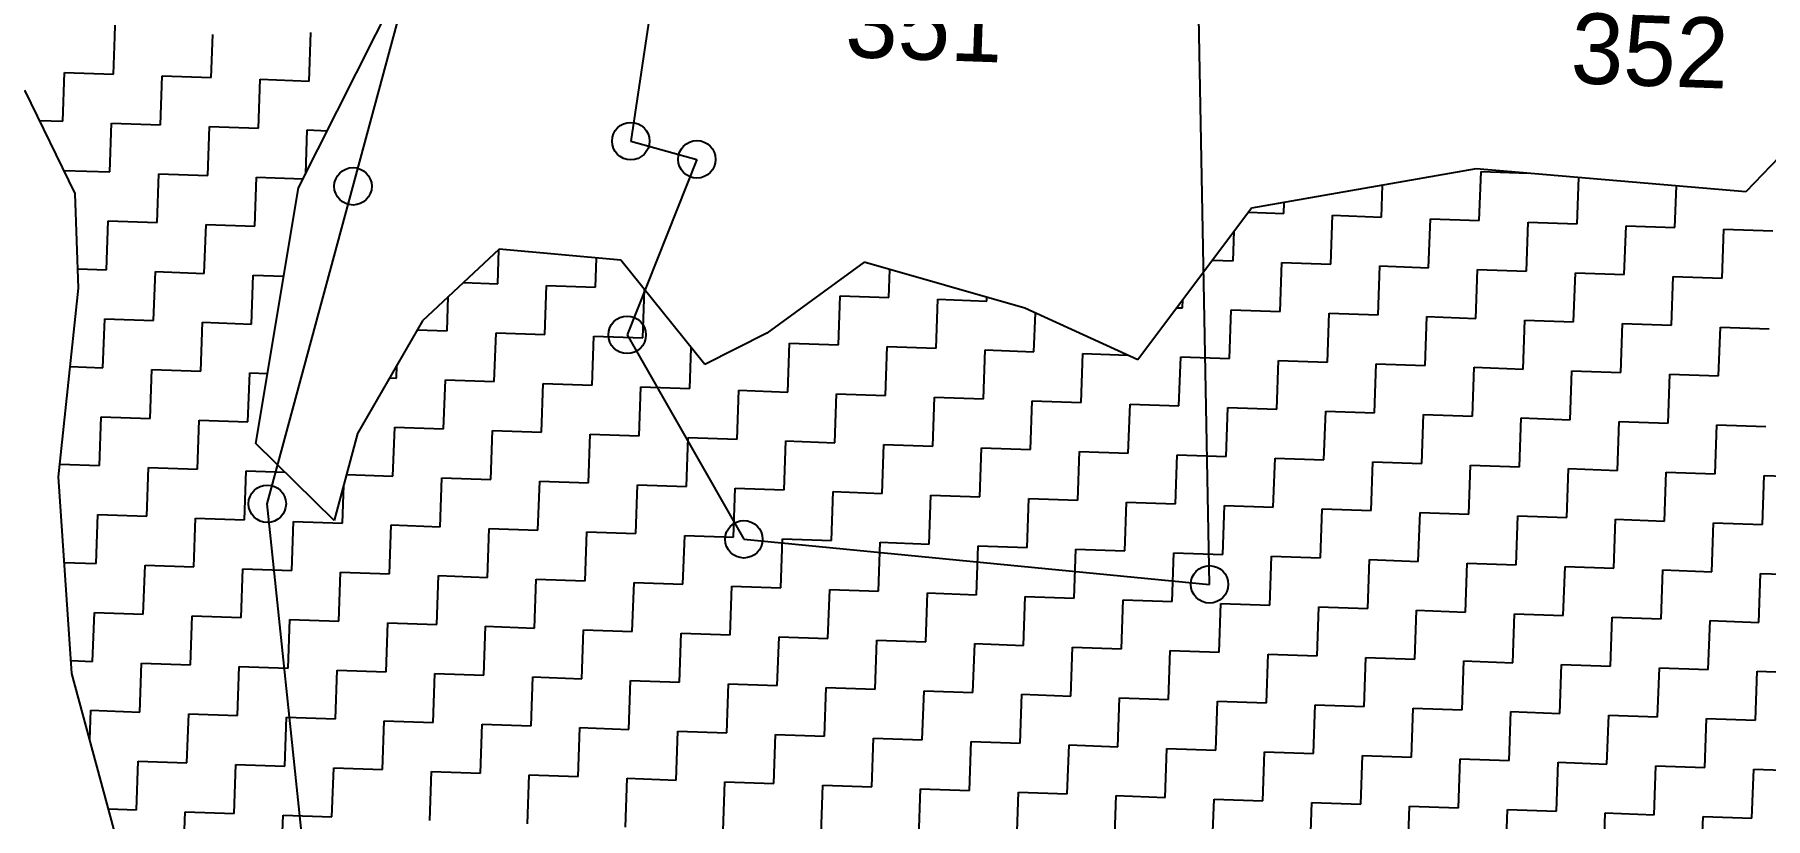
# Model space of a CAD drawing. Header units: metres. Extents: x 287345 to 291891, y 1993918 to 1999987.
# Drawn here: x 289796.9 to 290152.8, y 1997489.3 to 1997650.3 of the extents above; entities that cross this region are included whole.
import ezdxf
from ezdxf.enums import TextEntityAlignment as Align

# ---------------------------------------------------------------- set-up
doc = ezdxf.new("R2010")
doc.units = ezdxf.units.M
doc.header["$MEASUREMENT"] = 0
for name, color, linetype in [('POLY_HATCH', 12, 'Continuous'), ('POLY_PARCEL', 6, 'Continuous'), ('TEXT_PARCEL', 7, 'Continuous')]:
    doc.layers.add(name, color=color, linetype=linetype)
doc.styles.add('TEXT_MAP', font='')
doc.styles.get('TEXT_MAP').set_extended_font_data('Kruti Dev 050')

msp = doc.modelspace()

# ---------------------------------------------------------------- linework, layer by layer
for centre in [(289919.5, 1997628.4), (289933.09, 1997624.65), (289862.39, 1997619.11), (289918.75, 1997588.59), (289844.77, 1997553.89), (289942.75, 1997546.59), (290038.48, 1997537.33)]:
    msp.add_circle(centre, 3.85)
at = {"layer": 'POLY_HATCH'}
for p, q in [((289851.2, 1997618.78), (289876.63, 1997669.3)), ((290173.26, 1997643.51), (290148.72, 1997617.98)), ((289805.28, 1997617.63), (289794.91, 1997638.84)), ((290093.27, 1997622.72), (290047.1, 1997614.63)), ((290148.72, 1997617.98), (290093.27, 1997622.72)), ((289805.98, 1997598.15), (289805.28, 1997617.63)), ((289842.39, 1997566.29), (289851.2, 1997618.78)), ((290047.1, 1997614.63), (290023.76, 1997583.49)), ((289892.47, 1997606.2), (289876.65, 1997591.48)), ((289917.42, 1997603.93), (289892.47, 1997606.2)), ((289934.73, 1997582.47), (289917.42, 1997603.93)), ((289967.46, 1997603.55), (289947.48, 1997588.97)), ((290000.49, 1997594.04), (289967.46, 1997603.55)), ((289801.83, 1997559.39), (289805.98, 1997598.15)), ((290023.76, 1997583.49), (290000.49, 1997594.04)), ((289876.65, 1997591.48), (289863.32, 1997568.33)), ((289947.48, 1997588.97), (289934.73, 1997582.47)), ((289863.32, 1997568.33), (289858.52, 1997550.43)), ((289858.52, 1997550.43), (289842.39, 1997566.29)), ((289804.57, 1997518.99), (289801.83, 1997559.39)), ((289815.64, 1997478.3), (289804.57, 1997518.99))]:
    msp.add_line(p, q, dxfattribs=at)
at = {"layer": 'POLY_HATCH', "linetype": 'Continuous'}
for p, q in [((289813.13, 1997642.16), (289813.4, 1997649.81)), ((289813.4, 1997649.81), (289813.48, 1997652.22)), ((289833.24, 1997641.45), (289833.55, 1997650.27)), ((289853.35, 1997640.74), (289853.7, 1997650.73)), ((289802.72, 1997632.46), (289803.07, 1997642.52)), ((289803.07, 1997642.52), (289813.13, 1997642.16)), ((289822.83, 1997631.75), (289823.18, 1997641.81)), ((289823.18, 1997641.81), (289833.24, 1997641.45)), ((289842.94, 1997631.04), (289843.29, 1997641.09)), ((289843.29, 1997641.09), (289853.35, 1997640.74)), ((289797.94, 1997632.63), (289802.72, 1997632.46)), ((289812.42, 1997622.05), (289812.77, 1997632.11)), ((289812.77, 1997632.11), (289822.83, 1997631.75)), ((289832.53, 1997621.34), (289832.88, 1997631.4)), ((289832.88, 1997631.4), (289842.94, 1997631.04)), ((289852.67, 1997621.7), (289852.99, 1997630.68)), ((289852.99, 1997630.68), (289857.12, 1997630.54)), ((289802.95, 1997622.39), (289812.42, 1997622.05)), ((289822.12, 1997611.64), (289822.47, 1997621.7)), ((289822.47, 1997621.7), (289832.53, 1997621.34)), ((289842.23, 1997610.93), (289842.58, 1997620.99)), ((289842.58, 1997620.99), (289852.14, 1997620.65)), ((290093.94, 1997612.09), (290094.3, 1997622.14)), ((290094.3, 1997622.14), (290104.05, 1997621.8)), ((290073.83, 1997612.8), (290074.07, 1997619.35)), ((290114.05, 1997611.38), (290114.39, 1997620.92)), ((290134.16, 1997610.67), (290134.46, 1997619.2)), ((290053.73, 1997613.51), (290053.81, 1997615.8)), ((289811.71, 1997601.94), (289812.06, 1997612)), ((289812.06, 1997612), (289822.12, 1997611.64)), ((289831.81, 1997601.23), (289832.17, 1997611.29)), ((289832.17, 1997611.29), (289842.23, 1997610.93)), ((290046.46, 1997613.77), (290053.73, 1997613.51)), ((290063.42, 1997603.1), (290063.78, 1997613.16)), ((290063.78, 1997613.16), (290073.83, 1997612.8)), ((290083.53, 1997602.39), (290083.89, 1997612.45)), ((290083.89, 1997612.45), (290093.94, 1997612.09)), ((290103.64, 1997601.68), (290104, 1997611.73)), ((290104, 1997611.73), (290114.05, 1997611.38)), ((290123.75, 1997600.97), (290124.11, 1997611.02)), ((290124.11, 1997611.02), (290134.16, 1997610.67)), ((290143.86, 1997600.26), (290144.22, 1997610.31)), ((290144.22, 1997610.31), (290154.27, 1997609.96)), ((290043.31, 1997603.81), (290043.53, 1997609.86)), ((289892.14, 1997599.1), (289892.39, 1997606.13)), ((289912.25, 1997598.39), (289912.46, 1997604.38)), ((290039.11, 1997603.96), (290043.31, 1997603.81)), ((290053.01, 1997593.4), (290053.37, 1997603.46)), ((290053.37, 1997603.46), (290063.42, 1997603.1)), ((289805.84, 1997602.15), (289811.71, 1997601.94)), ((289821.4, 1997591.53), (289821.76, 1997601.59)), ((289821.76, 1997601.59), (289831.81, 1997601.23)), ((289841.51, 1997590.82), (289841.87, 1997600.88)), ((289841.87, 1997600.88), (289848.16, 1997600.65)), ((289972.58, 1997596.25), (289972.78, 1997602.02)), ((290073.12, 1997592.69), (290073.48, 1997602.75)), ((290073.48, 1997602.75), (290083.53, 1997602.39)), ((290093.23, 1997591.98), (290093.59, 1997602.04)), ((290093.59, 1997602.04), (290103.64, 1997601.68)), ((290113.34, 1997591.27), (290113.7, 1997601.32)), ((290113.7, 1997601.32), (290123.75, 1997600.97)), ((290133.45, 1997590.56), (290133.81, 1997600.61)), ((290133.81, 1997600.61), (290143.86, 1997600.26)), ((289881.73, 1997589.4), (289881.98, 1997596.44)), ((289885.11, 1997599.35), (289892.14, 1997599.1)), ((289901.84, 1997588.69), (289902.2, 1997598.74)), ((289902.2, 1997598.74), (289912.25, 1997598.39)), ((289921.95, 1997587.98), (289922.3, 1997597.88)), ((289962.17, 1997586.55), (289962.52, 1997596.61)), ((289962.52, 1997596.61), (289972.58, 1997596.25)), ((289992.69, 1997595.54), (289992.71, 1997596.28)), ((289982.28, 1997585.84), (289982.63, 1997595.9)), ((289982.63, 1997595.9), (289992.69, 1997595.54)), ((290002.39, 1997585.13), (290002.67, 1997593.06)), ((290031.75, 1997594.16), (290032.9, 1997594.12)), ((290032.9, 1997594.12), (290032.96, 1997595.77)), ((290042.6, 1997583.71), (290042.96, 1997593.76)), ((290042.96, 1997593.76), (290053.01, 1997593.4)), ((290062.71, 1997582.99), (290063.07, 1997593.05)), ((290063.07, 1997593.05), (290073.12, 1997592.69)), ((289810.99, 1997581.83), (289811.35, 1997591.89)), ((289811.35, 1997591.89), (289821.4, 1997591.53)), ((289831.1, 1997581.12), (289831.46, 1997591.18)), ((289831.46, 1997591.18), (289841.51, 1997590.82)), ((289875.58, 1997589.62), (289881.73, 1997589.4)), ((289891.43, 1997578.99), (289891.79, 1997589.04)), ((289891.79, 1997589.04), (289901.84, 1997588.69)), ((290082.82, 1997582.28), (290083.18, 1997592.34)), ((290083.18, 1997592.34), (290093.23, 1997591.98)), ((290102.93, 1997581.57), (290103.29, 1997591.63)), ((290103.29, 1997591.63), (290113.34, 1997591.27)), ((290123.04, 1997580.86), (290123.4, 1997590.91)), ((290123.4, 1997590.91), (290133.45, 1997590.56)), ((290143.15, 1997580.15), (290143.5, 1997590.2)), ((290143.5, 1997590.2), (290153.56, 1997589.85)), ((289911.54, 1997578.28), (289911.89, 1997588.33)), ((289911.89, 1997588.33), (289921.95, 1997587.98)), ((289931.65, 1997577.57), (289931.94, 1997585.93)), ((289951.76, 1997576.85), (289952.11, 1997586.91)), ((289952.11, 1997586.91), (289962.17, 1997586.55)), ((289971.87, 1997576.14), (289972.22, 1997586.2)), ((289972.22, 1997586.2), (289982.28, 1997585.84)), ((289991.98, 1997575.43), (289992.33, 1997585.48)), ((289992.33, 1997585.48), (290002.39, 1997585.13)), ((289804.26, 1997582.07), (289810.99, 1997581.83)), ((289871.32, 1997579.7), (289871.42, 1997582.38)), ((290012.08, 1997574.72), (290012.44, 1997584.77)), ((290012.44, 1997584.77), (290021.65, 1997584.45)), ((290032.19, 1997574.01), (290032.55, 1997584.06)), ((290032.55, 1997584.06), (290042.6, 1997583.71)), ((290052.3, 1997573.3), (290052.66, 1997583.35)), ((290052.66, 1997583.35), (290062.71, 1997582.99)), ((290072.41, 1997572.58), (290072.77, 1997582.64)), ((290072.77, 1997582.64), (290082.82, 1997582.28)), ((290092.52, 1997571.87), (290092.88, 1997581.93)), ((290092.88, 1997581.93), (290102.93, 1997581.57)), ((289820.69, 1997571.42), (289821.05, 1997581.48)), ((289821.05, 1997581.48), (289831.1, 1997581.12)), ((289840.8, 1997570.71), (289841.16, 1997580.77)), ((289841.16, 1997580.77), (289844.8, 1997580.64)), ((289869.9, 1997579.75), (289871.32, 1997579.7)), ((289881.02, 1997569.29), (289881.38, 1997579.34)), ((289881.38, 1997579.34), (289891.43, 1997578.99)), ((289901.13, 1997568.58), (289901.48, 1997578.63)), ((289901.48, 1997578.63), (289911.54, 1997578.28)), ((290112.63, 1997571.16), (290112.98, 1997581.22)), ((290112.98, 1997581.22), (290123.04, 1997580.86)), ((290132.74, 1997570.45), (290133.09, 1997580.5)), ((290133.09, 1997580.5), (290143.15, 1997580.15)), ((289921.24, 1997567.87), (289921.59, 1997577.92)), ((289921.59, 1997577.92), (289931.65, 1997577.57)), ((289941.35, 1997567.15), (289941.7, 1997577.21)), ((289941.7, 1997577.21), (289951.76, 1997576.85)), ((289961.46, 1997566.44), (289961.81, 1997576.5)), ((289961.81, 1997576.5), (289971.87, 1997576.14)), ((289981.56, 1997565.73), (289981.92, 1997575.79)), ((289981.92, 1997575.79), (289991.98, 1997575.43)), ((290001.67, 1997565.02), (290002.03, 1997575.07)), ((290002.03, 1997575.07), (290012.08, 1997574.72)), ((289810.28, 1997561.73), (289810.64, 1997571.78)), ((289810.64, 1997571.78), (289820.69, 1997571.42)), ((290021.78, 1997564.31), (290022.14, 1997574.36)), ((290022.14, 1997574.36), (290032.19, 1997574.01)), ((290041.89, 1997563.6), (290042.25, 1997573.65)), ((290042.25, 1997573.65), (290052.3, 1997573.3)), ((290062, 1997562.89), (290062.36, 1997572.94)), ((290062.36, 1997572.94), (290072.41, 1997572.58)), ((290082.11, 1997562.17), (290082.47, 1997572.23)), ((290082.47, 1997572.23), (290092.52, 1997571.87)), ((290102.22, 1997561.46), (290102.57, 1997571.52)), ((290102.57, 1997571.52), (290112.63, 1997571.16)), ((289830.39, 1997561.01), (289830.75, 1997571.07)), ((289830.75, 1997571.07), (289840.8, 1997570.71)), ((289870.61, 1997559.59), (289870.97, 1997569.65)), ((289870.97, 1997569.65), (289881.02, 1997569.29)), ((289890.72, 1997558.88), (289891.07, 1997568.93)), ((289891.07, 1997568.93), (289901.13, 1997568.58)), ((289910.83, 1997558.17), (289911.18, 1997568.22)), ((289911.18, 1997568.22), (289921.24, 1997567.87)), ((290122.33, 1997560.75), (290122.68, 1997570.81)), ((290122.68, 1997570.81), (290132.74, 1997570.45)), ((290142.44, 1997560.04), (290142.79, 1997570.09)), ((290142.79, 1997570.09), (290152.85, 1997569.74)), ((289930.94, 1997557.46), (289931.29, 1997567.51)), ((289931.29, 1997567.51), (289941.35, 1997567.15)), ((289951.05, 1997556.74), (289951.4, 1997566.8)), ((289951.4, 1997566.8), (289961.46, 1997566.44)), ((289971.15, 1997556.03), (289971.51, 1997566.09)), ((289971.51, 1997566.09), (289981.56, 1997565.73)), ((289991.26, 1997555.32), (289991.62, 1997565.38)), ((289991.62, 1997565.38), (290001.67, 1997565.02)), ((290011.37, 1997554.61), (290011.73, 1997564.66)), ((290011.73, 1997564.66), (290021.78, 1997564.31)), ((289802.11, 1997562.01), (289810.28, 1997561.73)), ((289819.98, 1997551.32), (289820.34, 1997561.37)), ((289820.34, 1997561.37), (289830.39, 1997561.01)), ((289840.09, 1997550.6), (289840.45, 1997560.66)), ((289840.45, 1997560.66), (289848.4, 1997560.38)), ((290031.48, 1997553.9), (290031.84, 1997563.95)), ((290031.84, 1997563.95), (290041.89, 1997563.6)), ((290051.59, 1997553.19), (290051.95, 1997563.24)), ((290051.95, 1997563.24), (290062, 1997562.89)), ((290071.7, 1997552.48), (290072.06, 1997562.53)), ((290072.06, 1997562.53), (290082.11, 1997562.17)), ((290091.81, 1997551.76), (290092.16, 1997561.82)), ((290092.16, 1997561.82), (290102.22, 1997561.46)), ((290111.92, 1997551.05), (290112.27, 1997561.11)), ((290112.27, 1997561.11), (290122.33, 1997560.75)), ((289860.2, 1997549.89), (289860.48, 1997557.73)), ((289861.07, 1997559.93), (289870.61, 1997559.59)), ((289880.31, 1997549.18), (289880.66, 1997559.24)), ((289880.66, 1997559.24), (289890.72, 1997558.88)), ((289900.42, 1997548.47), (289900.77, 1997558.52)), ((289900.77, 1997558.52), (289910.83, 1997558.17)), ((289920.53, 1997547.76), (289920.88, 1997557.81)), ((289920.88, 1997557.81), (289930.94, 1997557.46)), ((289940.64, 1997547.05), (289940.99, 1997557.1)), ((289940.99, 1997557.1), (289951.05, 1997556.74)), ((290132.03, 1997550.34), (290132.38, 1997560.39)), ((290132.38, 1997560.39), (290142.44, 1997560.04)), ((290152.14, 1997549.63), (290152.49, 1997559.68)), ((290152.49, 1997559.68), (290162.55, 1997559.33)), ((289960.74, 1997546.33), (289961.1, 1997556.39)), ((289961.1, 1997556.39), (289971.15, 1997556.03)), ((289980.85, 1997545.62), (289981.21, 1997555.68)), ((289981.21, 1997555.68), (289991.26, 1997555.32)), ((290000.96, 1997544.91), (290001.32, 1997554.97)), ((290001.32, 1997554.97), (290011.37, 1997554.61)), ((290021.07, 1997544.2), (290021.43, 1997554.25)), ((290021.43, 1997554.25), (290031.48, 1997553.9)), ((290041.18, 1997543.49), (290041.54, 1997553.54)), ((290041.54, 1997553.54), (290051.59, 1997553.19)), ((289809.57, 1997541.62), (289809.93, 1997551.67)), ((289809.93, 1997551.67), (289819.98, 1997551.32)), ((289829.68, 1997540.91), (289830.04, 1997550.96)), ((289830.04, 1997550.96), (289840.09, 1997550.6)), ((289849.79, 1997540.19), (289850.14, 1997550.25)), ((289850.14, 1997550.25), (289860.2, 1997549.89)), ((290061.29, 1997542.78), (290061.64, 1997552.83)), ((290061.64, 1997552.83), (290071.7, 1997552.48)), ((290081.4, 1997542.06), (290081.75, 1997552.12)), ((290081.75, 1997552.12), (290091.81, 1997551.76)), ((290101.51, 1997541.35), (290101.86, 1997551.41)), ((290101.86, 1997551.41), (290111.92, 1997551.05)), ((290121.62, 1997540.64), (290121.97, 1997550.7)), ((290121.97, 1997550.7), (290132.03, 1997550.34)), ((290141.73, 1997539.93), (290142.08, 1997549.98)), ((290142.08, 1997549.98), (290152.14, 1997549.63)), ((289869.9, 1997539.48), (289870.25, 1997549.54)), ((289870.25, 1997549.54), (289880.31, 1997549.18)), ((289890.01, 1997538.77), (289890.36, 1997548.82)), ((289890.36, 1997548.82), (289900.42, 1997548.47)), ((289910.12, 1997538.06), (289910.47, 1997548.11)), ((289910.47, 1997548.11), (289920.53, 1997547.76)), ((289930.23, 1997537.35), (289930.58, 1997547.4)), ((289930.58, 1997547.4), (289940.64, 1997547.05)), ((289950.33, 1997536.64), (289950.69, 1997546.69)), ((289950.69, 1997546.69), (289960.74, 1997546.33)), ((289970.44, 1997535.92), (289970.8, 1997545.98)), ((289970.8, 1997545.98), (289980.85, 1997545.62)), ((289990.55, 1997535.21), (289990.91, 1997545.27)), ((289990.91, 1997545.27), (290000.96, 1997544.91)), ((290010.66, 1997534.5), (290011.02, 1997544.56)), ((290011.02, 1997544.56), (290021.07, 1997544.2)), ((290030.77, 1997533.79), (290031.13, 1997543.84)), ((290031.13, 1997543.84), (290041.18, 1997543.49)), ((290050.88, 1997533.08), (290051.23, 1997543.13)), ((290051.23, 1997543.13), (290061.29, 1997542.78)), ((289803.02, 1997541.85), (289809.57, 1997541.62)), ((289819.27, 1997531.21), (289819.63, 1997541.26)), ((289819.63, 1997541.26), (289829.68, 1997540.91)), ((289839.38, 1997530.49), (289839.73, 1997540.55)), ((289839.73, 1997540.55), (289849.79, 1997540.19)), ((289859.49, 1997529.78), (289859.84, 1997539.84)), ((289859.84, 1997539.84), (289869.9, 1997539.48)), ((289879.6, 1997529.07), (289879.95, 1997539.13)), ((289879.95, 1997539.13), (289890.01, 1997538.77)), ((290070.99, 1997532.37), (290071.34, 1997542.42)), ((290071.34, 1997542.42), (290081.4, 1997542.06)), ((290091.1, 1997531.65), (290091.45, 1997541.71)), ((290091.45, 1997541.71), (290101.51, 1997541.35)), ((290111.21, 1997530.94), (290111.56, 1997541)), ((290111.56, 1997541), (290121.62, 1997540.64)), ((290131.31, 1997530.23), (290131.67, 1997540.29)), ((290131.67, 1997540.29), (290141.73, 1997539.93)), ((290151.42, 1997529.52), (290151.78, 1997539.57)), ((290151.78, 1997539.57), (290161.83, 1997539.22)), ((289899.71, 1997528.36), (289900.06, 1997538.41)), ((289900.06, 1997538.41), (289910.12, 1997538.06)), ((289919.81, 1997527.65), (289920.17, 1997537.7)), ((289920.17, 1997537.7), (289930.23, 1997537.35)), ((289939.92, 1997526.94), (289940.28, 1997536.99)), ((289940.28, 1997536.99), (289950.33, 1997536.64)), ((289960.03, 1997526.23), (289960.39, 1997536.28)), ((289960.39, 1997536.28), (289970.44, 1997535.92)), ((289980.14, 1997525.51), (289980.5, 1997535.57)), ((289980.5, 1997535.57), (289990.55, 1997535.21)), ((290000.25, 1997524.8), (290000.61, 1997534.86)), ((290000.61, 1997534.86), (290010.66, 1997534.5)), ((290020.36, 1997524.09), (290020.72, 1997534.15)), ((290020.72, 1997534.15), (290030.77, 1997533.79)), ((290040.47, 1997523.38), (290040.82, 1997533.43)), ((290040.82, 1997533.43), (290050.88, 1997533.08)), ((290060.58, 1997522.67), (290060.93, 1997532.72)), ((290060.93, 1997532.72), (290070.99, 1997532.37)), ((290080.69, 1997521.96), (290081.04, 1997532.01)), ((290081.04, 1997532.01), (290091.1, 1997531.65)), ((289808.86, 1997521.51), (289809.22, 1997531.56)), ((289809.22, 1997531.56), (289819.27, 1997531.21)), ((289828.97, 1997520.8), (289829.32, 1997530.85)), ((289829.32, 1997530.85), (289839.38, 1997530.49)), ((289849.08, 1997520.08), (289849.43, 1997530.14)), ((289849.43, 1997530.14), (289859.49, 1997529.78)), ((289869.19, 1997519.37), (289869.54, 1997529.43)), ((289869.54, 1997529.43), (289879.6, 1997529.07)), ((289889.3, 1997518.66), (289889.65, 1997528.72)), ((289889.65, 1997528.72), (289899.71, 1997528.36)), ((290100.8, 1997521.24), (290101.15, 1997531.3)), ((290101.15, 1997531.3), (290111.21, 1997530.94)), ((290120.9, 1997520.53), (290121.26, 1997530.59)), ((290121.26, 1997530.59), (290131.31, 1997530.23)), ((290141.01, 1997519.82), (290141.37, 1997529.88)), ((290141.37, 1997529.88), (290151.42, 1997529.52)), ((289909.4, 1997517.95), (289909.76, 1997528)), ((289909.76, 1997528), (289919.81, 1997527.65)), ((289929.51, 1997517.24), (289929.87, 1997527.29)), ((289929.87, 1997527.29), (289939.92, 1997526.94)), ((289949.62, 1997516.53), (289949.98, 1997526.58)), ((289949.98, 1997526.58), (289960.03, 1997526.23)), ((289969.73, 1997515.82), (289970.09, 1997525.87)), ((289970.09, 1997525.87), (289980.14, 1997525.51)), ((289989.84, 1997515.1), (289990.2, 1997525.16)), ((289990.2, 1997525.16), (290000.25, 1997524.8)), ((289804.39, 1997521.67), (289808.86, 1997521.51)), ((290009.95, 1997514.39), (290010.31, 1997524.45)), ((290010.31, 1997524.45), (290020.36, 1997524.09)), ((290030.06, 1997513.68), (290030.41, 1997523.73)), ((290030.41, 1997523.73), (290040.47, 1997523.38)), ((290050.17, 1997512.97), (290050.52, 1997523.02)), ((290050.52, 1997523.02), (290060.58, 1997522.67)), ((290070.28, 1997512.26), (290070.63, 1997522.31)), ((290070.63, 1997522.31), (290080.69, 1997521.96)), ((290090.39, 1997511.55), (290090.74, 1997521.6)), ((290090.74, 1997521.6), (290100.8, 1997521.24)), ((289818.56, 1997511.1), (289818.91, 1997521.15)), ((289818.91, 1997521.15), (289828.97, 1997520.8)), ((289838.67, 1997510.39), (289839.02, 1997520.44)), ((289839.02, 1997520.44), (289849.08, 1997520.08)), ((289858.78, 1997509.67), (289859.13, 1997519.73)), ((289859.13, 1997519.73), (289869.19, 1997519.37)), ((289878.89, 1997508.96), (289879.24, 1997519.02)), ((289879.24, 1997519.02), (289889.3, 1997518.66)), ((289898.99, 1997508.25), (289899.35, 1997518.31)), ((289899.35, 1997518.31), (289909.4, 1997517.95)), ((290110.49, 1997510.83), (290110.85, 1997520.89)), ((290110.85, 1997520.89), (290120.9, 1997520.53)), ((290130.6, 1997510.12), (290130.96, 1997520.18)), ((290130.96, 1997520.18), (290141.01, 1997519.82)), ((290150.71, 1997509.41), (290151.07, 1997519.47)), ((290151.07, 1997519.47), (290161.12, 1997519.11)), ((289919.1, 1997507.54), (289919.46, 1997517.59)), ((289919.46, 1997517.59), (289929.51, 1997517.24)), ((289939.21, 1997506.83), (289939.57, 1997516.88)), ((289939.57, 1997516.88), (289949.62, 1997516.53)), ((289959.32, 1997506.12), (289959.68, 1997516.17)), ((289959.68, 1997516.17), (289969.73, 1997515.82)), ((289979.43, 1997505.4), (289979.79, 1997515.46)), ((289979.79, 1997515.46), (289989.84, 1997515.1)), ((289999.54, 1997504.69), (289999.89, 1997514.75)), ((289999.89, 1997514.75), (290009.95, 1997514.39)), ((289808.29, 1997505.33), (289808.5, 1997511.45)), ((289808.5, 1997511.45), (289818.56, 1997511.1)), ((289828.26, 1997500.69), (289828.61, 1997510.74)), ((289828.61, 1997510.74), (289838.67, 1997510.39)), ((290019.65, 1997503.98), (290020, 1997514.04)), ((290020, 1997514.04), (290030.06, 1997513.68)), ((290039.76, 1997503.27), (290040.11, 1997513.32)), ((290040.11, 1997513.32), (290050.17, 1997512.97)), ((290059.87, 1997502.56), (290060.22, 1997512.61)), ((290060.22, 1997512.61), (290070.28, 1997512.26)), ((290079.98, 1997501.85), (290080.33, 1997511.9)), ((290080.33, 1997511.9), (290090.39, 1997511.55)), ((290100.08, 1997501.14), (290100.44, 1997511.19)), ((290100.44, 1997511.19), (290110.49, 1997510.83)), ((289848.37, 1997499.98), (289848.72, 1997510.03)), ((289848.72, 1997510.03), (289858.78, 1997509.67)), ((289868.47, 1997499.26), (289868.83, 1997509.32)), ((289868.83, 1997509.32), (289878.89, 1997508.96)), ((289888.58, 1997498.55), (289888.94, 1997508.61)), ((289888.94, 1997508.61), (289898.99, 1997508.25)), ((289908.69, 1997497.84), (289909.05, 1997507.9)), ((289909.05, 1997507.9), (289919.1, 1997507.54)), ((289928.8, 1997497.13), (289929.16, 1997507.18)), ((289929.16, 1997507.18), (289939.21, 1997506.83)), ((290120.19, 1997500.42), (290120.55, 1997510.48)), ((290120.55, 1997510.48), (290130.6, 1997510.12)), ((290140.3, 1997499.71), (290140.66, 1997509.77)), ((290140.66, 1997509.77), (290150.71, 1997509.41)), ((289948.91, 1997496.42), (289949.27, 1997506.47)), ((289949.27, 1997506.47), (289959.32, 1997506.12)), ((289969.02, 1997495.71), (289969.38, 1997505.76)), ((289969.38, 1997505.76), (289979.43, 1997505.4)), ((289989.13, 1997494.99), (289989.48, 1997505.05)), ((289989.48, 1997505.05), (289999.54, 1997504.69)), ((290009.24, 1997494.28), (290009.59, 1997504.34)), ((290009.59, 1997504.34), (290019.65, 1997503.98)), ((290029.35, 1997493.57), (290029.7, 1997503.63)), ((290029.7, 1997503.63), (290039.76, 1997503.27)), ((289817.85, 1997490.99), (289818.2, 1997501.04)), ((289818.2, 1997501.04), (289828.26, 1997500.69)), ((289837.96, 1997490.28), (289838.31, 1997500.33)), ((289838.31, 1997500.33), (289848.37, 1997499.98)), ((290049.46, 1997492.86), (290049.81, 1997502.91)), ((290049.81, 1997502.91), (290059.87, 1997502.56)), ((290069.56, 1997492.15), (290069.92, 1997502.2)), ((290069.92, 1997502.2), (290079.98, 1997501.85)), ((290089.67, 1997491.44), (290090.03, 1997501.49)), ((290090.03, 1997501.49), (290100.08, 1997501.14)), ((290109.78, 1997490.73), (290110.14, 1997500.78)), ((290110.14, 1997500.78), (290120.19, 1997500.42)), ((290129.89, 1997490.01), (290130.25, 1997500.07)), ((290130.25, 1997500.07), (290140.3, 1997499.71)), ((289858.06, 1997489.57), (289858.42, 1997499.62)), ((289858.42, 1997499.62), (289868.47, 1997499.26)), ((289878.17, 1997488.85), (289878.53, 1997498.91)), ((289878.53, 1997498.91), (289888.58, 1997498.55)), ((289898.28, 1997488.14), (289898.64, 1997498.2)), ((289898.64, 1997498.2), (289908.69, 1997497.84)), ((289918.39, 1997487.43), (289918.75, 1997497.49)), ((289918.75, 1997497.49), (289928.8, 1997497.13)), ((289938.5, 1997486.72), (289938.86, 1997496.77)), ((289938.86, 1997496.77), (289948.91, 1997496.42)), ((290150, 1997489.3), (290150.36, 1997499.36)), ((290150.36, 1997499.36), (290160.41, 1997499)), ((289958.61, 1997486.01), (289958.97, 1997496.06)), ((289958.97, 1997496.06), (289969.02, 1997495.71)), ((289978.72, 1997485.3), (289979.07, 1997495.35)), ((289979.07, 1997495.35), (289989.13, 1997494.99)), ((289998.83, 1997484.58), (289999.18, 1997494.64)), ((289999.18, 1997494.64), (290009.24, 1997494.28)), ((290018.94, 1997483.87), (290019.29, 1997493.93)), ((290019.29, 1997493.93), (290029.35, 1997493.57)), ((290039.05, 1997483.16), (290039.4, 1997493.22)), ((290039.4, 1997493.22), (290049.46, 1997492.86)), ((289812.13, 1997491.19), (289817.85, 1997490.99)), ((289827.55, 1997480.58), (289827.9, 1997490.63)), ((289827.9, 1997490.63), (289837.96, 1997490.28)), ((289847.65, 1997479.87), (289848.01, 1997489.92)), ((289848.01, 1997489.92), (289858.06, 1997489.57)), ((290059.15, 1997482.45), (290059.51, 1997492.5)), ((290059.51, 1997492.5), (290069.56, 1997492.15)), ((290079.26, 1997481.74), (290079.62, 1997491.79)), ((290079.62, 1997491.79), (290089.67, 1997491.44)), ((290099.37, 1997481.03), (290099.73, 1997491.08)), ((290099.73, 1997491.08), (290109.78, 1997490.73)), ((290119.48, 1997480.31), (290119.84, 1997490.37)), ((290119.84, 1997490.37), (290129.89, 1997490.01)), ((290139.59, 1997479.6), (290139.95, 1997489.66)), ((290139.95, 1997489.66), (290150, 1997489.3))]:
    msp.add_line(p, q, dxfattribs=at)
at = {"layer": 'POLY_PARCEL'}
for p, q in [((289844.77, 1997553.89), (289876.6, 1997671.71)), ((289925.5, 1997668.67), (289919.5, 1997628.4)), ((290038.48, 1997537.33), (290036.2, 1997657.57)), ((289919.5, 1997628.4), (289933.09, 1997624.65)), ((289933.09, 1997624.65), (289918.75, 1997588.59)), ((289918.75, 1997588.59), (289942.75, 1997546.59)), ((289855.59, 1997450.48), (289844.77, 1997553.89)), ((289942.75, 1997546.59), (290038.48, 1997537.33))]:
    msp.add_line(p, q, dxfattribs=at)

# ---------------------------------------------------------------- texts
at = {"layer": 'TEXT_PARCEL', "style": 'TEXT_MAP'}
for s, p in [('351', (289979.85, 1997652.36)), ('352', (290129, 1997646.99))]:
    msp.add_text(s, height=14.488, rotation=357.9734, dxfattribs=at).set_placement(p, align=Align.MIDDLE)

doc.saveas('drawing.dxf')
